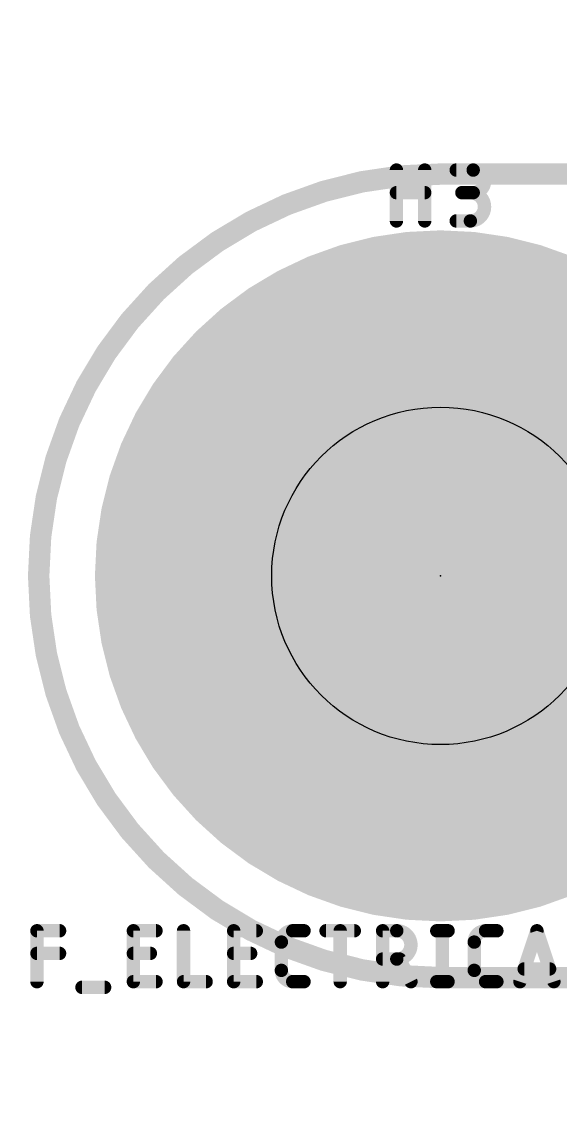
# Model space of a CAD drawing. Extents: x -30 to 92, y -59 to 43.
# Drawn here: x 16.99 to 22.1, y 16.39 to 26.84 of the extents above; entities that cross this region are included whole.
import ezdxf

# ---------------------------------------------------------------- set-up
doc = ezdxf.new("R2010")
doc.units = 0
for name, color, linetype in [('1', 12, 'CONTINUOUS'), ('16', 132, 'CONTINUOUS'), ('17', 110, 'CONTINUOUS'), ('20', 53, 'CONTINUOUS'), ('21', 41, 'CONTINUOUS'), ('23', 53, 'CONTINUOUS'), ('25', 253, 'CONTINUOUS'), ('27', 253, 'CONTINUOUS'), ('29', 253, 'CONTINUOUS'), ('30', 253, 'CONTINUOUS'), ('44', 253, 'CONTINUOUS')]:
    doc.layers.add(name, color=color, linetype=linetype)

# ---------------------------------------------------------------- blocks, each defined once
blk = doc.blocks.new('ROUNDP')
at = {"const_width": 0.5}
blk.add_lwpolyline([(0, -0.25, 1), (0, 0.25, 1), (0, -0.25)], format="xyb", dxfattribs=at)

msp = doc.modelspace()

# ---------------------------------------------------------------- linework, layer by layer
at = {"layer": '1', "const_width": 0.2032}
for points in [[(28.956, 21.59, 0.4142), (14.605, 35.941)], [(14.605, 33.655, 2.4142), (26.67, 21.59)], [(26.67, 21.59, 0.4142), (14.605, 33.655)], [(14.605, 7.239, 0.4142), (28.956, 21.59)]]:
    msp.add_lwpolyline(points, format="xyb", dxfattribs=at)
at = {"layer": '16', "const_width": 0.2032}
for points in [[(28.9878, 21.6218, 0.4142), (14.6685, 35.941)], [(14.605, 7.239, 0.4142), (28.9878, 21.6218)]]:
    msp.add_lwpolyline(points, format="xyb", dxfattribs=at)
at = {"layer": '20'}
for points, const_width in [([(18.415, 7.747, 0.762), (18.415, 35.433)], 0.2032), ([(23.495, 25.4, 0.6619), (5.715, 25.4)], 0.2032), ([(20.955, 25.4, 0.4142), (17.145, 21.59)], 0.2032), ([(20.955, 25.4508, 1), (20.955, 25.3492)], 0.1016), ([(20.955, 25.3492, 1), (20.955, 25.4508)], 0.1016), ([(17.145, 21.59, 0.4142), (20.955, 17.78)], 0.2032), ([(17.1958, 21.59, 1), (17.0942, 21.59)], 0.1016), ([(17.0942, 21.59, 1), (17.1958, 21.59)], 0.1016), ([(5.715, 17.78, 0.6619), (23.495, 17.78)], 0.2032), ([(20.955, 17.8308, 1), (20.955, 17.7292)], 0.1016), ([(20.955, 17.7292, 1), (20.955, 17.8308)], 0.1016)]:
    msp.add_lwpolyline(points, format="xyb", dxfattribs=dict(at, const_width=const_width))
at = {"layer": '20', "const_width": 0.2032}
for points in [[(23.495, 25.4), (20.955, 25.4)], [(20.955, 17.78), (23.495, 17.78)]]:
    msp.add_lwpolyline(points, dxfattribs=at)
at = {"layer": '21', "const_width": 0.2032}
for points in [[(14.605, 7.239, 1), (14.605, 35.941, 1), (14.605, 7.239)], [(14.605, 11.9631, 1), (14.605, 31.2169, 1), (14.605, 11.9631)]]:
    msp.add_lwpolyline(points, format="xyb", dxfattribs=at)
at = {"layer": '23'}
msp.add_point((20.955, 21.59), dxfattribs=at)
at = {"layer": '25', "const_width": 0.127}
for points in [[(20.5375, 24.9555), (20.5375, 25.4381)], [(20.8056, 25.4381), (20.8056, 24.9555)], [(21.1044, 25.4381), (21.2653, 25.4381)], [(20.5375, 25.2236), (20.8056, 25.2236)], [(21.2653, 25.2236), (21.158, 25.2236)], [(21.1044, 24.9555), (21.2385, 24.9555)]]:
    msp.add_lwpolyline(points, dxfattribs=at)
at = {"layer": '25'}
for points, const_width in [([(20.5692, 25.4381, 1), (20.5057, 25.4381)], 0.0635), ([(20.8373, 25.4381, 1), (20.7738, 25.4381)], 0.0635), ([(21.1044, 25.4699, 1), (21.1044, 25.4064)], 0.0635), ([(21.2653, 25.2236, 1), (21.2653, 25.4381)], 0.127), ([(21.2653, 25.4699, 1), (21.2653, 25.4064)], 0.0635), ([(21.2653, 25.4064, 1), (21.2653, 25.4699)], 0.0635), ([(20.5375, 25.2554, 1), (20.5375, 25.1919)], 0.0635), ([(20.8056, 25.1919, 1), (20.8056, 25.2554)], 0.0635), ([(21.158, 25.2554, 1), (21.158, 25.1919)], 0.0635), ([(21.2385, 25.2554, 1), (21.2385, 25.1919)], 0.0635), ([(21.2385, 24.9555, 1), (21.2385, 25.2236)], 0.127), ([(21.2653, 25.2554, 1), (21.2653, 25.1919)], 0.0635), ([(21.2653, 25.1919, 1), (21.2653, 25.2554)], 0.0635), ([(20.5057, 24.9555, 1), (20.5692, 24.9555)], 0.0635), ([(20.7738, 24.9555, 1), (20.8373, 24.9555)], 0.0635), ([(21.1044, 24.9872, 1), (21.1044, 24.9238)], 0.0635), ([(21.2385, 24.9872, 1), (21.2385, 24.9238)], 0.0635), ([(21.2385, 24.9238, 1), (21.2385, 24.9872)], 0.0635)]:
    msp.add_lwpolyline(points, format="xyb", dxfattribs=dict(at, const_width=const_width))
at = {"layer": '27'}
for points, const_width in [([(17.1288, 18.2563, 1), (17.1288, 18.1928)], 0.0635), ([(17.1605, 18.2245, 1), (17.097, 18.2245)], 0.0635), ([(17.3432, 18.1928, 1), (17.3432, 18.2563)], 0.0635), ([(18.0431, 18.2563, 1), (18.0431, 18.1928)], 0.0635), ([(18.0749, 18.2245, 1), (18.0114, 18.2245)], 0.0635), ([(18.2576, 18.1928, 1), (18.2576, 18.2563)], 0.0635), ([(18.5504, 18.2245, 1), (18.4869, 18.2245)], 0.0635), ([(18.9941, 18.2563, 1), (18.9941, 18.1928)], 0.0635), ([(19.0259, 18.2245, 1), (18.9624, 18.2245)], 0.0635), ([(19.2086, 18.1928, 1), (19.2086, 18.2563)], 0.0635), ([(19.5537, 18.2245, 0.4142), (19.4465, 18.1173)], 0.127), ([(19.5537, 18.2563, 1), (19.5537, 18.1928)], 0.0635), ([(19.5537, 18.1928, 1), (19.5537, 18.2562)], 0.0635), ([(19.661, 18.1928, 1), (19.661, 18.2563)], 0.0635), ([(19.87, 18.2563, 1), (19.87, 18.1928)], 0.0635), ([(20.0358, 18.2245, 1), (19.9723, 18.2245)], 0.0635), ([(20.1381, 18.1928, 1), (20.1381, 18.2563)], 0.0635), ([(20.4384, 18.2245, 1), (20.3749, 18.2245)], 0.0635), ([(20.4067, 18.2563, 1), (20.4067, 18.1928)], 0.0635), ([(20.5407, 18.2563, 1), (20.5407, 18.1928)], 0.0635), ([(20.5407, 17.9564, 1), (20.5407, 18.2245)], 0.127), ([(20.5407, 18.1928, 1), (20.5407, 18.2563)], 0.0635), ([(20.9197, 18.2563, 1), (20.9197, 18.1928)], 0.0635), ([(21.005, 18.2245, 1), (20.9415, 18.2245)], 0.0635), ([(21.0269, 18.1928, 1), (21.0269, 18.2563)], 0.0635), ([(21.3825, 18.2245, 0.4142), (21.2753, 18.1173)], 0.127), ([(21.3825, 18.2563, 1), (21.3825, 18.1928)], 0.0635), ([(21.3825, 18.1928, 1), (21.3825, 18.2562)], 0.0635), ([(21.4898, 18.1928, 1), (21.4898, 18.2563)], 0.0635), ([(21.8995, 18.2345, 1), (21.8393, 18.2145)], 0.0635), ([(21.8995, 18.2145, 1), (21.8393, 18.2345)], 0.0635), ([(19.4782, 18.1173, 1), (19.4147, 18.1173)], 0.0635), ([(19.4147, 18.1173, 1), (19.4782, 18.1173)], 0.0635), ([(21.307, 18.1173, 1), (21.2435, 18.1173)], 0.0635), ([(21.2435, 18.1173, 1), (21.307, 18.1173)], 0.0635), ([(17.1288, 18.0418, 1), (17.1288, 17.9783)], 0.0635), ([(17.3432, 17.9783, 1), (17.3432, 18.0418)], 0.0635), ([(18.0431, 18.0418, 1), (18.0431, 17.9783)], 0.0635), ([(18.204, 17.9783, 1), (18.204, 18.0418)], 0.0635), ([(18.9941, 18.0418, 1), (18.9941, 17.9783)], 0.0635), ([(19.155, 17.9783, 1), (19.155, 18.0418)], 0.0635), ([(20.4067, 17.9881, 1), (20.4067, 17.9246)], 0.0635), ([(20.5407, 17.9881, 1), (20.5407, 17.9246)], 0.0635), ([(20.596, 17.9706, 1), (20.5392, 17.9422)], 0.0635), ([(20.5407, 17.9246, 1), (20.5407, 17.9881)], 0.0635), ([(19.4782, 17.8491, 1), (19.4147, 17.8491)], 0.0635), ([(19.4147, 17.8491, 1), (19.4782, 17.8491)], 0.0635), ([(19.4465, 17.8491, 0.4142), (19.5537, 17.7419)], 0.127), ([(21.2753, 17.8491, 0.4142), (21.3825, 17.7419)], 0.127), ([(21.307, 17.8491, 1), (21.2435, 17.8491)], 0.0635), ([(21.2435, 17.8491, 1), (21.307, 17.8491)], 0.0635), ([(21.7487, 17.8943, 1), (21.7487, 17.8308)], 0.0635), ([(21.99, 17.8308, 1), (21.99, 17.8943)], 0.0635), ([(17.097, 17.7419, 1), (17.1605, 17.7419)], 0.0635), ([(18.0114, 17.7419, 1), (18.0749, 17.7419)], 0.0635), ([(18.0431, 17.7736, 1), (18.0431, 17.7102)], 0.0635), ([(18.2576, 17.7102, 1), (18.2576, 17.7736)], 0.0635), ([(18.5186, 17.7736, 1), (18.5186, 17.7102)], 0.0635), ([(18.4869, 17.7419, 1), (18.5504, 17.7419)], 0.0635), ([(18.7331, 17.7102, 1), (18.7331, 17.7736)], 0.0635), ([(18.9624, 17.7419, 1), (19.0259, 17.7419)], 0.0635), ([(18.9941, 17.7736, 1), (18.9941, 17.7102)], 0.0635), ([(19.2086, 17.7102, 1), (19.2086, 17.7736)], 0.0635), ([(19.5537, 17.7736, 1), (19.5537, 17.7102)], 0.0635), ([(19.5537, 17.7102, 1), (19.5537, 17.7736)], 0.0635), ([(19.661, 17.7102, 1), (19.661, 17.7736)], 0.0635), ([(19.9723, 17.7419, 1), (20.0358, 17.7419)], 0.0635), ([(20.3749, 17.7419, 1), (20.4384, 17.7419)], 0.0635), ([(20.6464, 17.7277, 1), (20.7032, 17.7561)], 0.0635), ([(20.9197, 17.7736, 1), (20.9197, 17.7102)], 0.0635), ([(20.9415, 17.7419, 1), (21.005, 17.7419)], 0.0635), ([(21.0269, 17.7102, 1), (21.0269, 17.7736)], 0.0635), ([(21.3825, 17.7736, 1), (21.3825, 17.7102)], 0.0635), ([(21.3825, 17.7102, 1), (21.3825, 17.7736)], 0.0635), ([(21.4898, 17.7102, 1), (21.4898, 17.7736)], 0.0635), ([(21.6784, 17.7519, 1), (21.7386, 17.7319)], 0.0635), ([(22.0001, 17.7319, 1), (22.0604, 17.7519)], 0.0635), ([(17.5559, 17.72, 1), (17.5559, 17.6565)], 0.0635), ([(17.7704, 17.6565, 1), (17.7704, 17.72)], 0.0635)]:
    msp.add_lwpolyline(points, format="xyb", dxfattribs=dict(at, const_width=const_width))
at = {"layer": '27', "const_width": 0.127}
for points in [[(17.1288, 17.7419), (17.1288, 18.2245)], [(17.1288, 18.2245), (17.3432, 18.2245)], [(18.0431, 17.7419), (18.0431, 18.2245)], [(18.0431, 18.2245), (18.2576, 18.2245)], [(18.5186, 18.2245), (18.5186, 17.7419)], [(18.9941, 17.7419), (18.9941, 18.2245)], [(18.9941, 18.2245), (19.2086, 18.2245)], [(19.5537, 18.2245), (19.661, 18.2245)], [(19.87, 18.2245), (20.1381, 18.2245)], [(20.004, 17.7419), (20.004, 18.2245)], [(20.4067, 17.7419), (20.4067, 18.2245)], [(20.4067, 18.2245), (20.5407, 18.2245)], [(20.9197, 18.2245), (21.0269, 18.2245)], [(20.9733, 18.2245), (20.9733, 17.7419)], [(21.3825, 18.2245), (21.4898, 18.2245)], [(21.7085, 17.7419), (21.8694, 18.2245)], [(21.8694, 18.2245), (22.0303, 17.7419)], [(19.4465, 17.8491), (19.4465, 18.1173)], [(21.2753, 17.8491), (21.2753, 18.1173)], [(17.1288, 18.01), (17.3432, 18.01)], [(18.0431, 18.01), (18.204, 18.01)], [(18.9941, 18.01), (19.155, 18.01)], [(20.5407, 17.9564), (20.4067, 17.9564)], [(20.6748, 17.7419), (20.5676, 17.9564)], [(21.99, 17.8626), (21.7487, 17.8626)], [(18.2576, 17.7419), (18.0431, 17.7419)], [(18.5186, 17.7419), (18.7331, 17.7419)], [(19.2086, 17.7419), (18.9941, 17.7419)], [(19.661, 17.7419), (19.5537, 17.7419)], [(20.9197, 17.7419), (21.0269, 17.7419)], [(21.4898, 17.7419), (21.3825, 17.7419)], [(17.5559, 17.6883), (17.7704, 17.6883)]]:
    msp.add_lwpolyline(points, dxfattribs=at)
at = {"layer": '44'}
msp.add_circle((20.955, 21.59), 1.6, dxfattribs=at)

# ---------------------------------------------------------------- block references
at = {"layer": '17', "xscale": 6.35, "yscale": 6.35}
msp.add_blockref('ROUNDP', (20.955, 21.59), dxfattribs=at)
msp.add_blockref('ROUNDP', (20.955, 21.59), dxfattribs=at)
at = {"layer": '29', "xscale": 6.5532, "yscale": 6.5532}
msp.add_blockref('ROUNDP', (20.955, 21.59), dxfattribs=at)
at = {"layer": '30', "xscale": 6.5532, "yscale": 6.5532}
msp.add_blockref('ROUNDP', (20.955, 21.59), dxfattribs=at)

doc.saveas('drawing.dxf')
